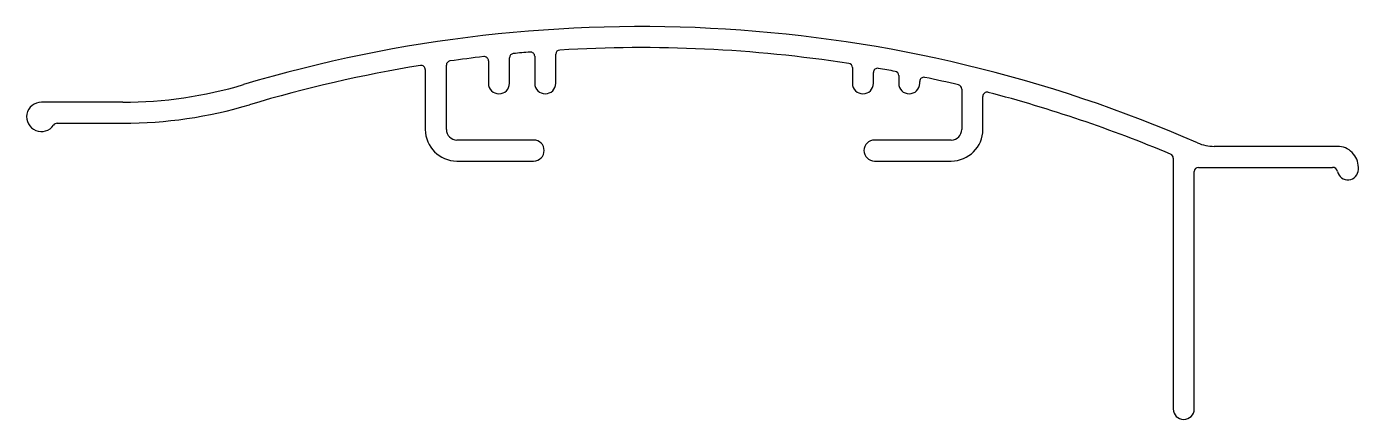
# Model space of a CAD drawing. Extents: x 743 to 806.3, y 657.7 to 676.4.
import ezdxf

# ---------------------------------------------------------------- set-up
doc = ezdxf.new("R2010")
doc.units = 0
doc.layers.get('0').update_dxf_attribs({"linetype": 'CONTINUOUS'})

msp = doc.modelspace()

# ---------------------------------------------------------------- linework, layer by layer
for p, q in [((765.976, 673.696), (765.976, 674.913)), ((767.176, 674.983), (767.176, 673.696)), ((768.176, 673.696), (768.176, 675.082)), ((761.976, 674.348), (761.976, 671.496)), ((762.976, 671.496), (762.976, 674.561)), ((764.976, 674.767), (764.976, 673.696)), ((782.276, 674.443), (782.276, 673.696)), ((783.276, 673.696), (783.276, 674.212)), ((784.476, 674.066), (784.476, 673.696)), ((785.476, 673.696), (785.476, 673.785)), ((787.476, 673.425), (787.476, 671.496)), ((788.476, 671.496), (788.476, 673.074)), ((747.604, 672.796), (743.726, 672.796)), ((744.474, 671.796), (747.604, 671.796)), ((767.126, 670.996), (763.476, 670.996)), ((786.976, 670.996), (783.326, 670.996)), ((805.326, 670.696), (799.479, 670.696)), ((763.476, 669.996), (767.126, 669.996)), ((783.326, 669.996), (786.976, 669.996)), ((797.526, 670.138), (797.526, 658.196)), ((798.526, 658.196), (798.526, 669.496)), ((798.726, 669.696), (805.091, 669.696)), ((806.326, 669.596), (806.326, 669.696))]:
    msp.add_line(p, q)
for centre, radius, start, end in [((772.226, 610.396), 66, 66.37334, 106.63668), ((772.226, 610.396), 65, 96.60184, 98.0282), ((764.776, 674.767), 0.2, 0.00009, 96.60184), ((766.176, 674.913), 0.2, 95.35718, 180.00009), ((772.226, 610.396), 65, 94.64711, 95.35718), ((766.976, 674.983), 0.2, 0.00009, 94.64711), ((768.376, 675.082), 0.2, 93.40615, 180.00009), ((772.226, 610.396), 65, 81.2568, 93.40615), ((772.226, 610.396), 65, 99.28036, 106.63668), ((761.776, 674.348), 0.2, 0.00025, 99.28036), ((763.176, 674.561), 0.2, 98.0282, 180), ((782.076, 674.443), 0.2, 0.00009, 81.2568), ((783.476, 674.212), 0.2, 80.00216, 180.00009), ((772.226, 610.396), 65, 79.28308, 80.00216), ((784.276, 674.066), 0.2, 0.00009, 79.28308), ((747.604, 692.796), 20, 270, 286.63668), ((765.476, 673.696), 0.5, 180.00009, 0.00009), ((767.676, 673.696), 0.5, 180.00009, 0.00009), ((782.776, 673.696), 0.5, 180.00009, 0.00009), ((784.976, 673.696), 0.5, 180.00009, 0.00009), ((785.676, 673.785), 0.2, 78.0205, 180.00009), ((772.226, 610.396), 65, 76.57024, 78.0205), ((787.276, 673.425), 0.2, 360, 76.57024), ((788.676, 673.074), 0.2, 75.29407, 179.99963), ((772.226, 610.396), 65, 67.21061, 75.29407), ((743.726, 672.096), 0.7, 90, 326.25101), ((747.604, 692.796), 21, 270, 286.63668), ((744.474, 671.596), 0.2, 90, 146.25101), ((763.476, 671.496), 1.5, 180.00025, 270), ((763.476, 671.496), 0.5, 179.99923, 270), ((767.126, 670.496), 0.5, 270, 90), ((783.326, 670.496), 0.5, 90, 270), ((786.976, 671.496), 1.5, 270, 359.99937), ((786.976, 671.496), 0.5, 270, 0), ((799.479, 672.696), 2, 246.37334, 270.00003), ((805.326, 669.696), 1, 0, 90.00003), ((797.326, 670.138), 0.2, 0, 67.21061), ((798.726, 669.496), 0.2, 90, 180), ((805.091, 669.446), 0.25, 11.53731, 90), ((805.826, 669.596), 0.5, 191.53731, 0), ((798.026, 658.196), 0.5, 180, 0)]:
    msp.add_arc(centre, radius, start, end)

doc.saveas('drawing.dxf')
